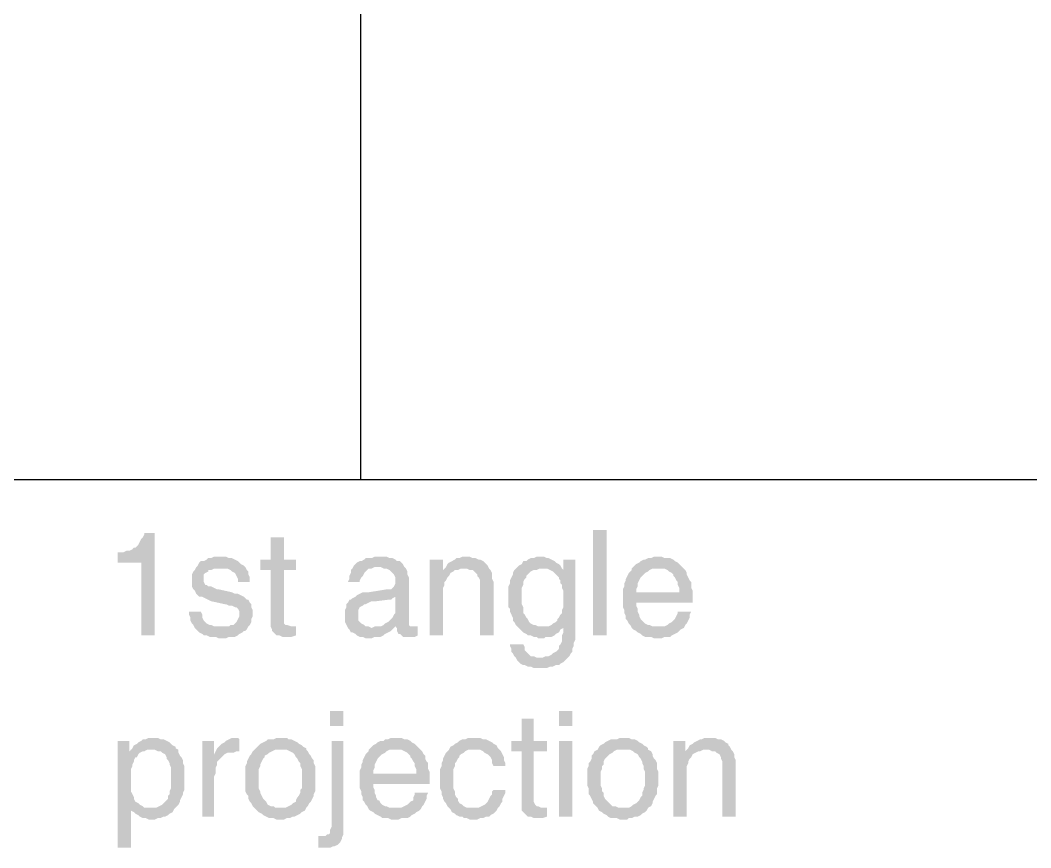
# Model space of a CAD drawing. Header units: inches. Extents: x 3613 to 8393, y -2205 to -794.
# Drawn here: x 4394.09 to 4424.78, y -1161.8 to -1136.65 of the extents above; entities that cross this region are included whole.
import ezdxf

# ---------------------------------------------------------------- set-up
doc = ezdxf.new("R2010")
doc.units = ezdxf.units.IN
doc.header["$MEASUREMENT"] = 0

msp = doc.modelspace()

# ---------------------------------------------------------------- hatches: boundary and pattern name
at = {"transparency": 33554559}
for points in [[(4398.178, -1152.231), (4397.862, -1152.231), (4397.862, -1152.276), (4397.816, -1152.366), (4397.771, -1152.412), (4397.726, -1152.502), (4397.681, -1152.592), (4397.636, -1152.637), (4397.591, -1152.682), (4397.546, -1152.682), (4397.501, -1152.728), (4397.41, -1152.773), (4397.32, -1152.773), (4397.23, -1152.818), (4397.049, -1152.818), (4397.049, -1153.134), (4397.771, -1153.134), (4397.771, -1155.345), (4398.178, -1155.345)], [(4402.104, -1152.366), (4401.698, -1152.366), (4401.698, -1153.043), (4401.382, -1153.043), (4401.382, -1153.359), (4401.698, -1153.359), (4401.698, -1155.074), (4401.743, -1155.165), (4401.743, -1155.21), (4401.788, -1155.255), (4401.833, -1155.3), (4401.878, -1155.345), (4401.969, -1155.345), (4402.059, -1155.39), (4402.33, -1155.39), (4402.465, -1155.345), (4402.465, -1155.074), (4402.33, -1155.074), (4402.194, -1155.029), (4402.149, -1155.029), (4402.104, -1154.984), (4402.104, -1153.359), (4402.465, -1153.359), (4402.465, -1153.043), (4402.104, -1153.043)], [(4411.491, -1155.345), (4411.491, -1152.141), (4411.898, -1152.141), (4411.898, -1155.345)], [(4400.163, -1152.953), (4399.983, -1152.953), (4399.893, -1152.998), (4399.802, -1152.998), (4399.757, -1153.043), (4399.667, -1153.089), (4399.577, -1153.089), (4399.531, -1153.134), (4399.486, -1153.224), (4399.441, -1153.269), (4399.396, -1153.359), (4399.351, -1153.405), (4399.306, -1153.495), (4399.306, -1153.856), (4399.351, -1153.946), (4399.396, -1153.991), (4399.441, -1154.082), (4399.486, -1154.127), (4399.531, -1154.172), (4399.622, -1154.172), (4399.712, -1154.217), (4399.802, -1154.262), (4399.893, -1154.307), (4400.299, -1154.397), (4400.344, -1154.397), (4400.434, -1154.443), (4400.524, -1154.443), (4400.615, -1154.488), (4400.66, -1154.488), (4400.705, -1154.533), (4400.75, -1154.623), (4400.75, -1154.758), (4400.705, -1154.849), (4400.66, -1154.939), (4400.615, -1154.984), (4400.57, -1155.029), (4400.479, -1155.029), (4400.434, -1155.074), (4400.208, -1155.074), (4399.396, -1155.12), (4399.441, -1155.165), (4399.486, -1155.21), (4399.531, -1155.255), (4399.622, -1155.3), (4399.667, -1155.345), (4399.757, -1155.345), (4399.847, -1155.39), (4400.028, -1155.39), (4400.118, -1155.435), (4400.344, -1155.435), (4400.434, -1155.39), (4400.615, -1155.39), (4400.705, -1155.345), (4400.75, -1155.3), (4400.84, -1155.255), (4400.885, -1155.21), (4400.931, -1155.21), (4400.976, -1155.165), (4401.021, -1155.074), (4401.066, -1155.029), (4401.111, -1154.939), (4401.111, -1154.849), (4401.156, -1154.758), (4401.156, -1154.668), (4401.156, -1154.578), (4401.111, -1154.488), (4401.111, -1154.397), (4401.066, -1154.352), (4401.021, -1154.262), (4400.976, -1154.262), (4400.931, -1154.217), (4400.885, -1154.172), (4400.795, -1154.127), (4400.705, -1154.082), (4400.615, -1154.082), (4400.524, -1154.036), (4400.118, -1153.946), (4400.073, -1153.946), (4399.983, -1153.901), (4399.893, -1153.856), (4399.802, -1153.856), (4399.757, -1153.811), (4399.712, -1153.811), (4399.667, -1153.72), (4399.667, -1153.495), (4399.712, -1153.45), (4399.802, -1153.405), (4399.802, -1153.359), (4399.893, -1153.359), (4399.983, -1153.314), (4400.163, -1153.314), (4400.931, -1153.269), (4400.885, -1153.224), (4400.795, -1153.179), (4400.75, -1153.134), (4400.705, -1153.089), (4400.615, -1153.043), (4400.524, -1152.998), (4400.434, -1152.998), (4400.344, -1152.953), (4400.254, -1152.953)], [(4405.038, -1152.953), (4404.857, -1152.953), (4404.767, -1152.998), (4404.586, -1152.998), (4404.541, -1153.043), (4404.451, -1153.089), (4404.406, -1153.089), (4404.315, -1153.134), (4404.27, -1153.179), (4404.225, -1153.224), (4404.18, -1153.314), (4404.135, -1153.359), (4404.135, -1153.45), (4404.09, -1153.54), (4404.09, -1153.63), (4404.045, -1153.72), (4404.406, -1153.72), (4404.406, -1153.675), (4404.451, -1153.585), (4404.496, -1153.54), (4404.541, -1153.45), (4404.586, -1153.405), (4404.631, -1153.359), (4404.677, -1153.314), (4404.767, -1153.314), (4404.857, -1153.269), (4405.76, -1153.269), (4405.715, -1153.179), (4405.669, -1153.134), (4405.624, -1153.089), (4405.534, -1153.089), (4405.489, -1153.043), (4405.399, -1152.998), (4405.308, -1152.998), (4405.218, -1152.953), (4405.128, -1152.953)], [(4407.655, -1152.953), (4407.52, -1152.953), (4407.43, -1152.998), (4407.339, -1152.998), (4407.294, -1153.043), (4407.204, -1153.089), (4407.114, -1153.134), (4407.069, -1153.179), (4407.023, -1153.269), (4406.933, -1153.359), (4407.249, -1153.405), (4407.294, -1153.359), (4407.384, -1153.359), (4407.475, -1153.314), (4408.332, -1153.314), (4408.287, -1153.224), (4408.242, -1153.179), (4408.197, -1153.134), (4408.152, -1153.089), (4408.061, -1153.043), (4408.016, -1153.043), (4407.926, -1152.998), (4407.836, -1152.998), (4407.746, -1152.953)], [(4409.912, -1152.953), (4409.776, -1152.953), (4409.686, -1152.998), (4409.596, -1152.998), (4409.506, -1153.043), (4409.461, -1153.089), (4409.37, -1153.089), (4409.325, -1153.179), (4409.235, -1153.224), (4409.19, -1153.269), (4409.145, -1153.314), (4410.092, -1153.314), (4410.183, -1153.359), (4410.273, -1153.405), (4410.589, -1153.359), (4410.544, -1153.314), (4410.544, -1153.314), (4410.499, -1153.224), (4410.453, -1153.179), (4410.363, -1153.134), (4410.318, -1153.089), (4410.228, -1153.043), (4410.138, -1152.998), (4410.092, -1152.998), (4410.002, -1152.953)], [(4413.477, -1152.953), (4413.342, -1152.953), (4413.252, -1152.998), (4413.161, -1152.998), (4413.071, -1153.043), (4413.026, -1153.043), (4412.936, -1153.089), (4412.891, -1153.134), (4412.8, -1153.179), (4412.755, -1153.224), (4412.665, -1153.314), (4413.658, -1153.314), (4413.748, -1153.359), (4413.793, -1153.405), (4413.884, -1153.45), (4413.929, -1153.495), (4413.929, -1153.54), (4413.974, -1153.585), (4414.019, -1153.675), (4414.064, -1153.72), (4414.064, -1153.811), (4414.109, -1153.901), (4414.109, -1154.036), (4412.394, -1154.036), (4412.394, -1154.488), (4412.439, -1154.578), (4412.439, -1154.668), (4412.484, -1154.758), (4412.484, -1154.849), (4412.53, -1154.894), (4412.575, -1154.984), (4412.62, -1155.029), (4412.665, -1155.12), (4413.477, -1155.074), (4413.297, -1155.074), (4413.207, -1155.029), (4413.161, -1155.029), (4413.071, -1154.984), (4413.026, -1154.939), (4412.936, -1154.849), (4412.936, -1154.849), (4412.891, -1154.758), (4412.891, -1154.713), (4412.845, -1154.623), (4412.845, -1154.533), (4412.8, -1154.443), (4412.8, -1154.352), (4414.515, -1154.352), (4414.515, -1153.991), (4414.47, -1153.901), (4414.47, -1153.72), (4414.425, -1153.675), (4414.38, -1153.585), (4414.335, -1153.495), (4414.335, -1153.45), (4414.29, -1153.359), (4414.245, -1153.314), (4414.199, -1153.269), (4414.109, -1153.179), (4414.064, -1153.134), (4413.974, -1153.089), (4413.929, -1153.043), (4413.838, -1152.998), (4413.658, -1152.998), (4413.568, -1152.953)], [(4400.931, -1153.269), (4400.163, -1153.314), (4400.389, -1153.314), (4400.479, -1153.359), (4400.524, -1153.405), (4400.524, -1153.405), (4400.615, -1153.45), (4400.66, -1153.54), (4400.705, -1153.63), (4400.705, -1153.72), (4401.066, -1153.72), (4401.066, -1153.585), (4401.021, -1153.495), (4401.021, -1153.405), (4400.976, -1153.359)], [(4405.76, -1153.269), (4404.947, -1153.269), (4405.038, -1153.269), (4405.128, -1153.314), (4405.218, -1153.314), (4405.308, -1153.359), (4405.354, -1153.405), (4405.399, -1153.45), (4405.444, -1153.495), (4405.489, -1153.585), (4405.489, -1153.766), (4405.444, -1153.856), (4405.399, -1153.901), (4405.354, -1153.946), (4405.218, -1153.946), (4404.677, -1154.036), (4404.496, -1154.036), (4404.406, -1154.082), (4404.315, -1154.127), (4404.27, -1154.172), (4405.489, -1154.172), (4405.489, -1154.578), (4405.489, -1154.668), (4405.444, -1154.713), (4405.399, -1154.804), (4405.354, -1154.849), (4405.263, -1154.939), (4405.263, -1154.939), (4405.173, -1154.984), (4405.128, -1155.029), (4405.038, -1155.074), (4404.857, -1155.074), (4404.767, -1155.12), (4404.045, -1155.12), (4404.09, -1155.165), (4404.135, -1155.255), (4404.18, -1155.255), (4404.27, -1155.3), (4404.315, -1155.345), (4404.406, -1155.39), (4404.496, -1155.39), (4404.586, -1155.435), (4404.767, -1155.435), (4404.857, -1155.39), (4405.038, -1155.39), (4405.128, -1155.345), (4405.173, -1155.3), (4405.263, -1155.255), (4405.354, -1155.21), (4405.399, -1155.165), (4405.444, -1155.12), (4405.489, -1155.074), (4405.94, -1155.074), (4405.895, -1155.029), (4405.895, -1153.585), (4405.85, -1153.495), (4405.85, -1153.405), (4405.805, -1153.314)], [(4406.933, -1153.043), (4406.527, -1153.043), (4406.527, -1155.345), (4406.933, -1155.345), (4406.933, -1154.127), (4406.933, -1153.901), (4406.978, -1153.811), (4406.978, -1153.72), (4407.023, -1153.675), (4407.069, -1153.585), (4407.114, -1153.54), (4407.114, -1153.54), (4407.159, -1153.45), (4407.249, -1153.405), (4406.933, -1153.359)], [(4408.332, -1153.314), (4407.565, -1153.314), (4407.655, -1153.314), (4407.746, -1153.359), (4407.836, -1153.359), (4407.881, -1153.405), (4407.926, -1153.45), (4407.971, -1153.495), (4407.971, -1153.54), (4408.016, -1153.585), (4408.061, -1153.675), (4408.061, -1155.345), (4408.468, -1155.345), (4408.468, -1153.72), (4408.423, -1153.63), (4408.423, -1153.45), (4408.377, -1153.359)], [(4409.145, -1153.314), (4409.099, -1153.359), (4409.054, -1153.45), (4409.054, -1153.495), (4409.009, -1153.585), (4408.964, -1153.675), (4408.964, -1153.766), (4408.919, -1153.856), (4408.919, -1154.488), (4408.964, -1154.533), (4408.964, -1154.623), (4409.009, -1154.713), (4409.054, -1154.804), (4409.054, -1154.894), (4409.099, -1154.939), (4409.145, -1155.029), (4409.19, -1155.074), (4409.235, -1155.12), (4409.325, -1155.21), (4409.37, -1155.255), (4409.461, -1155.3), (4409.506, -1155.345), (4409.596, -1155.345), (4409.686, -1155.39), (4409.776, -1155.39), (4409.822, -1155.435), (4410.002, -1155.435), (4410.047, -1155.39), (4410.228, -1155.39), (4410.318, -1155.345), (4410.363, -1155.3), (4410.453, -1155.255), (4410.499, -1155.165), (4410.589, -1155.12), (4410.589, -1155.12), (4409.957, -1155.074), (4409.822, -1155.074), (4409.731, -1155.029), (4409.686, -1155.029), (4409.596, -1154.984), (4409.551, -1154.939), (4409.506, -1154.849), (4409.461, -1154.804), (4409.415, -1154.713), (4409.37, -1154.668), (4409.37, -1154.488), (4409.325, -1154.397), (4409.325, -1153.901), (4409.37, -1153.811), (4409.37, -1153.72), (4409.415, -1153.63), (4409.461, -1153.585), (4409.461, -1153.54), (4409.506, -1153.495), (4409.551, -1153.45), (4409.596, -1153.405), (4409.686, -1153.359), (4409.776, -1153.359), (4409.867, -1153.314), (4409.957, -1153.314)], [(4410.95, -1153.043), (4410.589, -1153.043), (4410.589, -1153.359), (4410.273, -1153.405), (4410.318, -1153.45), (4410.363, -1153.495), (4410.453, -1153.585), (4410.453, -1153.63), (4410.499, -1153.675), (4410.499, -1153.766), (4410.544, -1153.811), (4410.544, -1153.901), (4410.589, -1153.991), (4410.589, -1154.488), (4410.544, -1154.578), (4410.544, -1154.668), (4410.499, -1154.713), (4410.453, -1154.804), (4410.408, -1154.849), (4410.408, -1154.894), (4410.363, -1154.939), (4410.273, -1154.984), (4410.228, -1155.029), (4410.138, -1155.074), (4409.957, -1155.074), (4410.589, -1155.12), (4410.589, -1155.255), (4410.544, -1155.345), (4410.544, -1155.526), (4410.499, -1155.616), (4410.453, -1155.661), (4410.453, -1155.751), (4410.408, -1155.797), (4410.363, -1155.842), (4410.273, -1155.887), (4410.228, -1155.932), (4410.138, -1155.977), (4410.047, -1155.977), (4409.957, -1156.022), (4409.867, -1156.022), (4410.724, -1156.022), (4410.769, -1155.977), (4410.815, -1155.887), (4410.86, -1155.842), (4410.86, -1155.751), (4410.905, -1155.661), (4410.905, -1155.571), (4410.95, -1155.481), (4410.95, -1155.21)], [(4412.665, -1153.314), (4412.665, -1153.359), (4412.62, -1153.405), (4412.575, -1153.45), (4412.53, -1153.54), (4412.484, -1153.63), (4412.484, -1153.675), (4412.439, -1153.766), (4412.439, -1153.856), (4412.394, -1153.946), (4412.394, -1154.036), (4412.8, -1154.036), (4412.8, -1153.946), (4412.845, -1153.856), (4412.845, -1153.766), (4412.891, -1153.675), (4412.936, -1153.585), (4412.981, -1153.54), (4413.026, -1153.495), (4413.071, -1153.45), (4413.161, -1153.405), (4413.207, -1153.359), (4413.297, -1153.314), (4413.477, -1153.314)], [(4404.27, -1154.172), (4404.18, -1154.217), (4404.135, -1154.262), (4404.09, -1154.262), (4404.045, -1154.352), (4404, -1154.397), (4404, -1154.488), (4403.954, -1154.578), (4403.954, -1154.758), (4403.954, -1154.939), (4404, -1155.029), (4404.045, -1155.12), (4404.767, -1155.12), (4404.677, -1155.074), (4404.586, -1155.074), (4404.541, -1155.029), (4404.451, -1154.984), (4404.406, -1154.939), (4404.361, -1154.894), (4404.361, -1154.578), (4404.406, -1154.488), (4404.496, -1154.443), (4404.541, -1154.397), (4404.586, -1154.397), (4404.677, -1154.352), (4404.767, -1154.307), (4404.902, -1154.307), (4405.263, -1154.262), (4405.354, -1154.262), (4405.399, -1154.217), (4405.489, -1154.172)], [(4399.577, -1154.623), (4399.216, -1154.623), (4399.216, -1154.713), (4399.261, -1154.804), (4399.261, -1154.894), (4399.306, -1154.984), (4399.351, -1155.029), (4399.396, -1155.12), (4400.208, -1155.074), (4399.983, -1155.074), (4399.893, -1155.029), (4399.847, -1155.029), (4399.757, -1154.984), (4399.712, -1154.939), (4399.667, -1154.894), (4399.622, -1154.804), (4399.622, -1154.713)], [(4414.47, -1154.623), (4414.064, -1154.623), (4414.064, -1154.668), (4414.019, -1154.758), (4413.974, -1154.849), (4413.929, -1154.894), (4413.884, -1154.939), (4413.793, -1154.984), (4413.748, -1155.029), (4413.658, -1155.074), (4413.477, -1155.074), (4412.665, -1155.12), (4412.665, -1155.12), (4412.71, -1155.165), (4412.8, -1155.21), (4412.845, -1155.255), (4412.936, -1155.3), (4412.981, -1155.345), (4413.071, -1155.39), (4413.252, -1155.39), (4413.342, -1155.435), (4413.568, -1155.435), (4413.658, -1155.39), (4413.838, -1155.39), (4413.884, -1155.345), (4413.974, -1155.3), (4414.064, -1155.255), (4414.109, -1155.21), (4414.154, -1155.165), (4414.245, -1155.12), (4414.29, -1155.029), (4414.335, -1154.984), (4414.38, -1154.894), (4414.425, -1154.804), (4414.425, -1154.713)], [(4405.94, -1155.074), (4405.489, -1155.074), (4405.534, -1155.12), (4406.031, -1155.074), (4405.985, -1155.074)], [(4406.166, -1155.074), (4406.031, -1155.074), (4405.534, -1155.12), (4405.534, -1155.21), (4405.579, -1155.3), (4405.624, -1155.3), (4405.669, -1155.345), (4405.715, -1155.39), (4406.076, -1155.39), (4406.166, -1155.345)], [(4409.37, -1155.616), (4408.964, -1155.616), (4408.964, -1155.661), (4409.009, -1155.751), (4409.009, -1155.842), (4409.054, -1155.887), (4409.099, -1155.977), (4409.145, -1156.022), (4409.19, -1156.112), (4409.235, -1156.158), (4409.28, -1156.203), (4409.37, -1156.248), (4409.415, -1156.248), (4409.506, -1156.293), (4409.596, -1156.293), (4409.686, -1156.338), (4410.092, -1156.338), (4410.183, -1156.293), (4410.273, -1156.293), (4410.363, -1156.248), (4410.453, -1156.248), (4410.499, -1156.203), (4410.589, -1156.158), (4410.634, -1156.112), (4410.679, -1156.067), (4410.724, -1156.022), (4409.776, -1156.022), (4409.686, -1155.977), (4409.596, -1155.977), (4409.551, -1155.932), (4409.506, -1155.887), (4409.415, -1155.797), (4409.415, -1155.706)], [(4403.909, -1158.098), (4403.909, -1157.647), (4403.503, -1157.647), (4403.503, -1158.098)], [(4409.686, -1157.873), (4409.325, -1157.873), (4409.325, -1158.55), (4409.009, -1158.55), (4409.009, -1158.866), (4409.325, -1158.866), (4409.325, -1160.671), (4409.37, -1160.716), (4409.415, -1160.761), (4409.461, -1160.806), (4409.506, -1160.851), (4409.596, -1160.851), (4409.686, -1160.896), (4409.957, -1160.896), (4410.092, -1160.851), (4410.092, -1160.581), (4409.912, -1160.581), (4409.822, -1160.535), (4409.776, -1160.535), (4409.731, -1160.49), (4409.686, -1160.4), (4409.686, -1158.866), (4410.092, -1158.866), (4410.092, -1158.55), (4409.686, -1158.55)], [(4410.86, -1158.098), (4410.86, -1157.647), (4410.453, -1157.647), (4410.453, -1158.098)], [(4398.087, -1158.459), (4397.997, -1158.459), (4397.907, -1158.504), (4397.816, -1158.504), (4397.771, -1158.55), (4397.681, -1158.595), (4397.636, -1158.64), (4397.546, -1158.685), (4397.501, -1158.775), (4397.455, -1158.82), (4397.41, -1158.866), (4397.862, -1158.866), (4397.952, -1158.82), (4398.042, -1158.82), (4398.809, -1158.775), (4398.809, -1158.73), (4398.719, -1158.685), (4398.674, -1158.64), (4398.629, -1158.595), (4398.539, -1158.55), (4398.448, -1158.504), (4398.358, -1158.504), (4398.268, -1158.459), (4398.178, -1158.459)], [(4400.615, -1158.459), (4400.524, -1158.459), (4400.434, -1158.504), (4400.344, -1158.55), (4400.299, -1158.595), (4400.208, -1158.64), (4400.163, -1158.685), (4400.073, -1158.775), (4400.073, -1158.775), (4400.028, -1158.866), (4400.75, -1158.866), (4400.75, -1158.504), (4400.705, -1158.459)], [(4401.969, -1158.459), (4401.878, -1158.459), (4401.788, -1158.504), (4401.608, -1158.504), (4401.562, -1158.55), (4401.472, -1158.595), (4401.382, -1158.64), (4401.337, -1158.685), (4401.292, -1158.73), (4401.201, -1158.82), (4401.201, -1158.82), (4401.156, -1158.866), (4401.111, -1158.956), (4401.066, -1159.001), (4401.021, -1159.091), (4400.976, -1159.181), (4400.976, -1159.227), (4400.931, -1159.317), (4400.931, -1160.084), (4400.976, -1160.174), (4401.021, -1160.219), (4401.021, -1160.31), (4401.066, -1160.4), (4401.111, -1160.445), (4401.156, -1160.535), (4401.201, -1160.581), (4401.969, -1160.581), (4401.833, -1160.581), (4401.788, -1160.535), (4401.698, -1160.535), (4401.608, -1160.49), (4401.562, -1160.4), (4401.517, -1160.355), (4401.472, -1160.31), (4401.427, -1160.219), (4401.382, -1160.129), (4401.382, -1160.084), (4401.337, -1159.994), (4401.337, -1159.407), (4401.382, -1159.317), (4401.382, -1159.272), (4401.427, -1159.181), (4401.472, -1159.091), (4401.517, -1159.046), (4401.517, -1159.001), (4401.608, -1158.956), (4401.653, -1158.911), (4401.743, -1158.866), (4401.833, -1158.82), (4401.969, -1158.82), (4402.781, -1158.775), (4402.691, -1158.73), (4402.646, -1158.685), (4402.555, -1158.64), (4402.51, -1158.595), (4402.42, -1158.55), (4402.33, -1158.504), (4402.239, -1158.504), (4402.194, -1158.459), (4402.104, -1158.459)], [(4405.489, -1158.459), (4405.354, -1158.459), (4405.263, -1158.504), (4405.173, -1158.504), (4405.128, -1158.55), (4405.038, -1158.55), (4404.947, -1158.595), (4404.902, -1158.64), (4404.812, -1158.685), (4404.767, -1158.73), (4404.677, -1158.82), (4405.669, -1158.82), (4405.76, -1158.866), (4405.85, -1158.911), (4405.895, -1158.956), (4405.94, -1159.001), (4405.94, -1159.046), (4405.985, -1159.091), (4406.031, -1159.181), (4406.076, -1159.227), (4406.076, -1159.317), (4406.121, -1159.407), (4406.121, -1159.542), (4404.406, -1159.542), (4404.406, -1159.994), (4404.451, -1160.084), (4404.451, -1160.174), (4404.496, -1160.265), (4404.496, -1160.355), (4404.541, -1160.4), (4404.586, -1160.49), (4404.631, -1160.535), (4404.677, -1160.626), (4405.489, -1160.581), (4405.308, -1160.581), (4405.218, -1160.535), (4405.173, -1160.535), (4405.083, -1160.49), (4405.038, -1160.445), (4404.992, -1160.355), (4404.947, -1160.355), (4404.902, -1160.265), (4404.902, -1160.219), (4404.857, -1160.129), (4404.857, -1160.039), (4404.812, -1159.949), (4404.812, -1159.858), (4406.527, -1159.858), (4406.527, -1159.497), (4406.482, -1159.407), (4406.482, -1159.227), (4406.437, -1159.181), (4406.392, -1159.091), (4406.392, -1159.001), (4406.346, -1158.956), (4406.301, -1158.866), (4406.256, -1158.82), (4406.211, -1158.775), (4406.121, -1158.685), (4406.076, -1158.64), (4405.985, -1158.595), (4405.94, -1158.55), (4405.85, -1158.504), (4405.76, -1158.504), (4405.669, -1158.459), (4405.579, -1158.459)], [(4407.881, -1158.459), (4407.7, -1158.459), (4407.61, -1158.504), (4407.52, -1158.504), (4407.43, -1158.55), (4407.384, -1158.595), (4407.294, -1158.64), (4407.249, -1158.685), (4407.159, -1158.73), (4407.114, -1158.82), (4408.061, -1158.82), (4408.152, -1158.866), (4408.197, -1158.911), (4408.287, -1158.956), (4408.332, -1159.001), (4408.377, -1159.046), (4408.423, -1159.136), (4408.423, -1159.227), (4408.468, -1159.317), (4408.829, -1159.317), (4408.829, -1159.227), (4408.784, -1159.136), (4408.784, -1159.046), (4408.738, -1158.956), (4408.693, -1158.866), (4408.648, -1158.82), (4408.603, -1158.775), (4408.558, -1158.685), (4408.558, -1158.685), (4408.468, -1158.64), (4408.423, -1158.595), (4408.332, -1158.55), (4408.242, -1158.504), (4408.152, -1158.504), (4408.061, -1158.459), (4407.971, -1158.459)], [(4412.394, -1158.459), (4412.304, -1158.459), (4412.214, -1158.504), (4412.033, -1158.504), (4411.943, -1158.55), (4411.853, -1158.595), (4411.807, -1158.64), (4411.717, -1158.685), (4411.672, -1158.73), (4411.627, -1158.82), (4411.627, -1158.82), (4411.537, -1158.866), (4411.491, -1158.956), (4411.446, -1159.001), (4411.446, -1159.091), (4411.401, -1159.181), (4411.356, -1159.227), (4411.356, -1159.317), (4411.311, -1159.407), (4411.311, -1159.904), (4411.356, -1159.994), (4411.356, -1160.174), (4411.401, -1160.219), (4411.446, -1160.31), (4411.491, -1160.4), (4411.491, -1160.445), (4411.582, -1160.535), (4411.627, -1160.581), (4412.394, -1160.581), (4412.259, -1160.581), (4412.168, -1160.535), (4412.078, -1160.535), (4412.033, -1160.49), (4411.943, -1160.4), (4411.898, -1160.355), (4411.853, -1160.31), (4411.807, -1160.219), (4411.807, -1160.129), (4411.762, -1160.084), (4411.762, -1159.994), (4411.717, -1159.904), (4411.717, -1159.497), (4411.762, -1159.407), (4411.762, -1159.317), (4411.807, -1159.272), (4411.807, -1159.181), (4411.853, -1159.091), (4411.898, -1159.046), (4411.943, -1159.001), (4411.988, -1158.956), (4412.078, -1158.911), (4412.123, -1158.866), (4412.214, -1158.82), (4412.394, -1158.82), (4413.161, -1158.775), (4413.116, -1158.73), (4413.026, -1158.685), (4412.981, -1158.64), (4412.891, -1158.595), (4412.845, -1158.55), (4412.755, -1158.504), (4412.665, -1158.504), (4412.575, -1158.459), (4412.484, -1158.459)], [(4415.012, -1158.459), (4414.876, -1158.459), (4414.786, -1158.504), (4414.741, -1158.504), (4414.651, -1158.55), (4414.56, -1158.595), (4414.515, -1158.64), (4414.425, -1158.685), (4414.38, -1158.775), (4414.29, -1158.866), (4414.606, -1158.911), (4414.696, -1158.866), (4414.741, -1158.866), (4414.831, -1158.82), (4415.689, -1158.82), (4415.644, -1158.73), (4415.599, -1158.685), (4415.599, -1158.64), (4415.508, -1158.595), (4415.463, -1158.55), (4415.373, -1158.504), (4415.283, -1158.504), (4415.192, -1158.459), (4415.102, -1158.459)], [(4397.41, -1158.55), (4397.049, -1158.55), (4397.049, -1161.799), (4397.455, -1161.799), (4397.455, -1160.626), (4398.042, -1160.581), (4397.862, -1160.581), (4397.816, -1160.535), (4397.726, -1160.49), (4397.681, -1160.445), (4397.591, -1160.4), (4397.546, -1160.31), (4397.546, -1160.265), (4397.501, -1160.174), (4397.455, -1160.084), (4397.455, -1159.407), (4397.501, -1159.317), (4397.501, -1159.272), (4397.546, -1159.181), (4397.546, -1159.136), (4397.591, -1159.046), (4397.636, -1159.046), (4397.681, -1158.956), (4397.726, -1158.911), (4397.816, -1158.866), (4397.41, -1158.866)], [(4398.809, -1158.775), (4398.042, -1158.82), (4398.178, -1158.82), (4398.268, -1158.866), (4398.358, -1158.866), (4398.403, -1158.911), (4398.493, -1158.956), (4398.539, -1159.046), (4398.539, -1159.091), (4398.584, -1159.136), (4398.629, -1159.227), (4398.629, -1159.272), (4398.674, -1159.362), (4398.674, -1159.678), (4398.674, -1159.994), (4398.629, -1160.084), (4398.629, -1160.174), (4398.584, -1160.219), (4398.584, -1160.31), (4398.539, -1160.355), (4398.493, -1160.4), (4398.448, -1160.445), (4398.403, -1160.49), (4398.313, -1160.535), (4398.223, -1160.581), (4398.042, -1160.581), (4397.455, -1160.626), (4397.455, -1160.671), (4397.546, -1160.716), (4397.591, -1160.761), (4397.681, -1160.806), (4397.726, -1160.851), (4397.816, -1160.896), (4397.907, -1160.896), (4397.997, -1160.942), (4398.178, -1160.942), (4398.268, -1160.896), (4398.358, -1160.896), (4398.448, -1160.851), (4398.493, -1160.851), (4398.584, -1160.806), (4398.629, -1160.761), (4398.719, -1160.716), (4398.764, -1160.626), (4398.809, -1160.581), (4398.854, -1160.535), (4398.9, -1160.49), (4398.945, -1160.4), (4398.945, -1160.355), (4398.99, -1160.265), (4399.035, -1160.174), (4399.035, -1160.129), (4399.08, -1160.039), (4399.08, -1159.317), (4399.035, -1159.227), (4399.035, -1159.136), (4398.99, -1159.046), (4398.945, -1159.001), (4398.9, -1158.911), (4398.9, -1158.82)], [(4399.983, -1158.55), (4399.622, -1158.55), (4399.622, -1160.851), (4399.983, -1160.851), (4399.983, -1159.633), (4400.028, -1159.542), (4400.028, -1159.362), (4400.073, -1159.272), (4400.073, -1159.181), (4400.118, -1159.136), (4400.163, -1159.091), (4400.208, -1159.046), (4400.254, -1159.001), (4400.299, -1158.956), (4399.983, -1158.956)], [(4402.781, -1158.775), (4401.969, -1158.82), (4402.194, -1158.82), (4402.285, -1158.866), (4402.375, -1158.911), (4402.42, -1158.956), (4402.465, -1159.046), (4402.51, -1159.091), (4402.555, -1159.181), (4402.6, -1159.227), (4402.6, -1159.317), (4402.646, -1159.407), (4402.646, -1159.994), (4402.6, -1160.039), (4402.6, -1160.129), (4402.555, -1160.219), (4402.51, -1160.265), (4402.465, -1160.355), (4402.465, -1160.4), (4402.375, -1160.445), (4402.33, -1160.49), (4402.239, -1160.535), (4402.149, -1160.581), (4401.201, -1160.581), (4401.292, -1160.671), (4401.337, -1160.716), (4401.427, -1160.761), (4401.472, -1160.806), (4401.562, -1160.851), (4401.653, -1160.896), (4401.788, -1160.896), (4401.878, -1160.942), (4402.104, -1160.942), (4402.194, -1160.896), (4402.285, -1160.896), (4402.375, -1160.851), (4402.42, -1160.851), (4402.51, -1160.806), (4402.6, -1160.761), (4402.646, -1160.716), (4402.736, -1160.671), (4402.781, -1160.581), (4402.781, -1160.581), (4402.826, -1160.535), (4402.871, -1160.445), (4402.916, -1160.4), (4402.962, -1160.31), (4403.007, -1160.219), (4403.007, -1160.174), (4403.052, -1160.084), (4403.052, -1159.678), (4403.052, -1159.317), (4403.007, -1159.227), (4403.007, -1159.136), (4402.962, -1159.091), (4402.916, -1159.001), (4402.871, -1158.956), (4402.826, -1158.866), (4402.781, -1158.82)], [(4403.909, -1158.55), (4403.548, -1158.55), (4403.548, -1161.167), (4403.503, -1161.258), (4403.503, -1161.348), (4403.458, -1161.393), (4403.413, -1161.393), (4403.368, -1161.438), (4403.142, -1161.438), (4403.142, -1161.799), (4403.503, -1161.799), (4403.593, -1161.754), (4403.638, -1161.754), (4403.729, -1161.709), (4403.774, -1161.664), (4403.819, -1161.619), (4403.864, -1161.528), (4403.864, -1161.483), (4403.909, -1161.393), (4403.909, -1161.167)], [(4404.677, -1158.82), (4404.677, -1158.866), (4404.631, -1158.911), (4404.586, -1158.956), (4404.541, -1159.046), (4404.496, -1159.136), (4404.496, -1159.181), (4404.451, -1159.272), (4404.451, -1159.362), (4404.406, -1159.452), (4404.406, -1159.542), (4404.812, -1159.542), (4404.812, -1159.452), (4404.857, -1159.362), (4404.857, -1159.272), (4404.902, -1159.181), (4404.947, -1159.091), (4404.992, -1159.046), (4405.038, -1159.001), (4405.083, -1158.956), (4405.173, -1158.911), (4405.218, -1158.866), (4405.308, -1158.82), (4405.489, -1158.82)], [(4407.114, -1158.82), (4407.069, -1158.866), (4407.023, -1158.911), (4406.978, -1159.001), (4406.933, -1159.091), (4406.933, -1159.136), (4406.888, -1159.227), (4406.888, -1159.317), (4406.843, -1159.407), (4406.843, -1159.994), (4406.888, -1160.084), (4406.888, -1160.174), (4406.933, -1160.265), (4406.933, -1160.31), (4406.978, -1160.4), (4407.023, -1160.445), (4407.069, -1160.535), (4407.114, -1160.581), (4407.881, -1160.581), (4407.655, -1160.581), (4407.565, -1160.535), (4407.52, -1160.49), (4407.43, -1160.445), (4407.384, -1160.355), (4407.384, -1160.31), (4407.339, -1160.265), (4407.294, -1160.174), (4407.294, -1160.084), (4407.249, -1159.994), (4407.249, -1159.407), (4407.294, -1159.317), (4407.294, -1159.227), (4407.339, -1159.181), (4407.384, -1159.091), (4407.43, -1159.046), (4407.43, -1159.001), (4407.475, -1158.956), (4407.565, -1158.911), (4407.61, -1158.866), (4407.7, -1158.82), (4407.881, -1158.82)], [(4410.86, -1160.851), (4410.86, -1158.55), (4410.453, -1158.55), (4410.453, -1160.851)], [(4413.161, -1158.775), (4412.394, -1158.82), (4412.62, -1158.82), (4412.71, -1158.866), (4412.755, -1158.911), (4412.845, -1158.956), (4412.891, -1159.046), (4412.936, -1159.091), (4412.981, -1159.181), (4412.981, -1159.227), (4413.026, -1159.317), (4413.026, -1159.407), (4413.071, -1159.497), (4413.071, -1159.904), (4413.026, -1159.994), (4413.026, -1160.039), (4412.981, -1160.129), (4412.981, -1160.219), (4412.936, -1160.265), (4412.891, -1160.355), (4412.845, -1160.4), (4412.8, -1160.445), (4412.71, -1160.49), (4412.665, -1160.535), (4412.575, -1160.581), (4411.627, -1160.581), (4411.672, -1160.671), (4411.762, -1160.716), (4411.807, -1160.761), (4411.898, -1160.806), (4411.943, -1160.851), (4412.033, -1160.896), (4412.214, -1160.896), (4412.304, -1160.942), (4412.53, -1160.942), (4412.575, -1160.896), (4412.665, -1160.896), (4412.755, -1160.851), (4412.845, -1160.851), (4412.936, -1160.806), (4412.981, -1160.761), (4413.071, -1160.716), (4413.116, -1160.671), (4413.161, -1160.581), (4413.161, -1160.581), (4413.252, -1160.535), (4413.297, -1160.445), (4413.297, -1160.4), (4413.342, -1160.31), (4413.387, -1160.219), (4413.432, -1160.174), (4413.432, -1159.994), (4413.477, -1159.904), (4413.477, -1159.678), (4413.477, -1159.497), (4413.432, -1159.407), (4413.432, -1159.227), (4413.387, -1159.136), (4413.342, -1159.091), (4413.297, -1159.001), (4413.297, -1158.956), (4413.252, -1158.866), (4413.161, -1158.82)], [(4414.29, -1158.55), (4413.929, -1158.55), (4413.929, -1160.851), (4414.335, -1160.851), (4414.335, -1159.633), (4414.335, -1159.317), (4414.38, -1159.227), (4414.38, -1159.181), (4414.425, -1159.091), (4414.47, -1159.046), (4414.47, -1159.046), (4414.515, -1158.956), (4414.606, -1158.911), (4414.29, -1158.866)], [(4415.689, -1158.82), (4414.922, -1158.82), (4415.012, -1158.82), (4415.102, -1158.866), (4415.192, -1158.866), (4415.237, -1158.911), (4415.328, -1158.956), (4415.328, -1158.956), (4415.373, -1159.046), (4415.373, -1159.091), (4415.418, -1159.181), (4415.418, -1160.851), (4415.824, -1160.851), (4415.824, -1159.136), (4415.779, -1159.046), (4415.779, -1158.956), (4415.734, -1158.866)], [(4400.028, -1158.866), (4399.983, -1158.956), (4400.299, -1158.956), (4400.389, -1158.911), (4400.57, -1158.911), (4400.66, -1158.866)], [(4408.829, -1160.039), (4408.468, -1160.039), (4408.423, -1160.084), (4408.423, -1160.174), (4408.377, -1160.219), (4408.332, -1160.31), (4408.287, -1160.4), (4408.242, -1160.445), (4408.197, -1160.49), (4408.107, -1160.535), (4408.016, -1160.581), (4407.114, -1160.581), (4407.159, -1160.626), (4407.204, -1160.716), (4407.294, -1160.761), (4407.339, -1160.806), (4407.43, -1160.851), (4407.52, -1160.851), (4407.565, -1160.896), (4407.655, -1160.896), (4407.746, -1160.942), (4407.971, -1160.942), (4408.061, -1160.896), (4408.152, -1160.896), (4408.242, -1160.851), (4408.332, -1160.851), (4408.377, -1160.806), (4408.468, -1160.761), (4408.513, -1160.716), (4408.558, -1160.671), (4408.603, -1160.581), (4408.648, -1160.535), (4408.693, -1160.445), (4408.738, -1160.4), (4408.738, -1160.31), (4408.784, -1160.219), (4408.829, -1160.129)], [(4406.482, -1160.129), (4406.076, -1160.129), (4406.076, -1160.174), (4406.031, -1160.265), (4406.031, -1160.355), (4405.94, -1160.4), (4405.895, -1160.445), (4405.85, -1160.49), (4405.76, -1160.535), (4405.669, -1160.581), (4405.489, -1160.581), (4404.677, -1160.626), (4404.677, -1160.626), (4404.722, -1160.671), (4404.812, -1160.716), (4404.857, -1160.761), (4404.947, -1160.806), (4405.038, -1160.851), (4405.083, -1160.896), (4405.263, -1160.896), (4405.354, -1160.942), (4405.579, -1160.942), (4405.669, -1160.896), (4405.85, -1160.896), (4405.94, -1160.851), (4405.985, -1160.806), (4406.076, -1160.761), (4406.121, -1160.716), (4406.211, -1160.671), (4406.256, -1160.626), (4406.301, -1160.535), (4406.346, -1160.49), (4406.392, -1160.4), (4406.437, -1160.31), (4406.437, -1160.219)]]:
    msp.add_hatch(color=256, dxfattribs=at).paths.add_polyline_path(points)

# ---------------------------------------------------------------- linework, layer by layer
msp.add_line((4404.425, -894.646), (4404.425, -1150.606))
msp.add_lwpolyline([(4096.451, -1150.606), (4492.889, -1150.606)])

doc.saveas('drawing.dxf')
